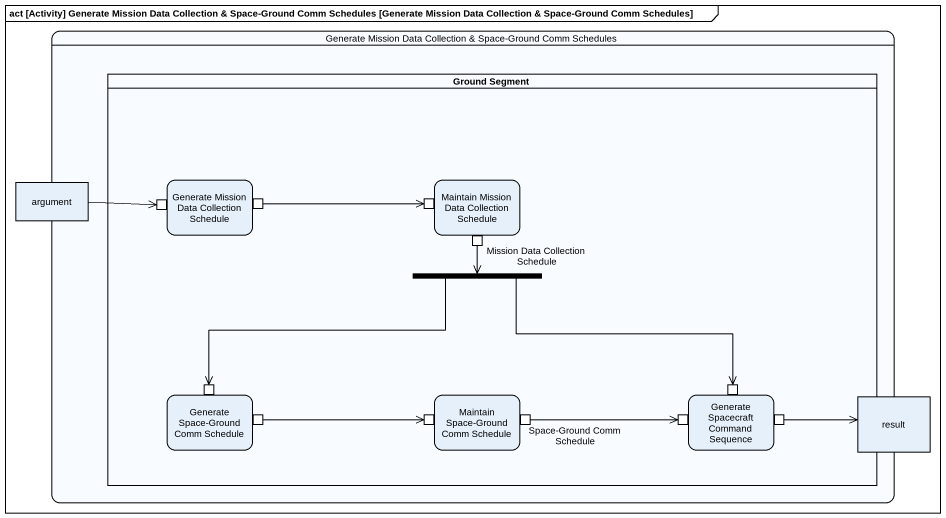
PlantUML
@startuml
mainframe act [Activity] Generate Mission Data Collection & Space-Ground Comm Schedules [Generate Mission Data Collection & Space-Ground Comm Schedules]
hide empty description
state "Generate Mission Data Collection & Space-Ground Comm Schedules" as Generate_Mission_Data {
  state "Ground Segment" as Ground_Segment <<partition>> {
    state "Generate Mission Data Collection Schedule" as Generate_Mission_Data_2 {
      state pin1 <<inputPin>>
      state pin2 <<outputPin>>
    }
    state "Maintain Mission Data Collection Schedule" as Maintain_Mission_Data {
      state pin3 <<inputPin>>
      state "Mission Data Collection Schedule" as Mission_Data_Collection <<outputPin>>
    }
    state fork1 <<fork>>
    state "Generate Space-Ground Comm Schedule" as Generate_Space_Ground_Comm {
      state pin4 <<inputPin>>
      state pin6 <<outputPin>>
    }
    state "Maintain Space-Ground Comm Schedule" as Maintain_Space_Ground_Comm {
      state pin7 <<inputPin>>
      state "Space-Ground Comm Schedule" as Space_Ground_Comm_Schedule <<outputPin>>
    }
    state "Generate Spacecraft Command Sequence" as Generate_Spacecraft_Command {
      state pin5 <<inputPin>>
      state pin8 <<inputPin>>
      state pin9 <<outputPin>>
    }
  }
  state argument <<object>>
  state result <<object>>
}
argument -right-> pin1
pin2 -right-> pin3
Mission_Data_Collection --> fork1
fork1 -left-> pin4
fork1 -right-> pin5
pin6 -right-> pin7
Space_Ground_Comm_Schedule -right-> pin8
pin9 -right-> result
@enduml
